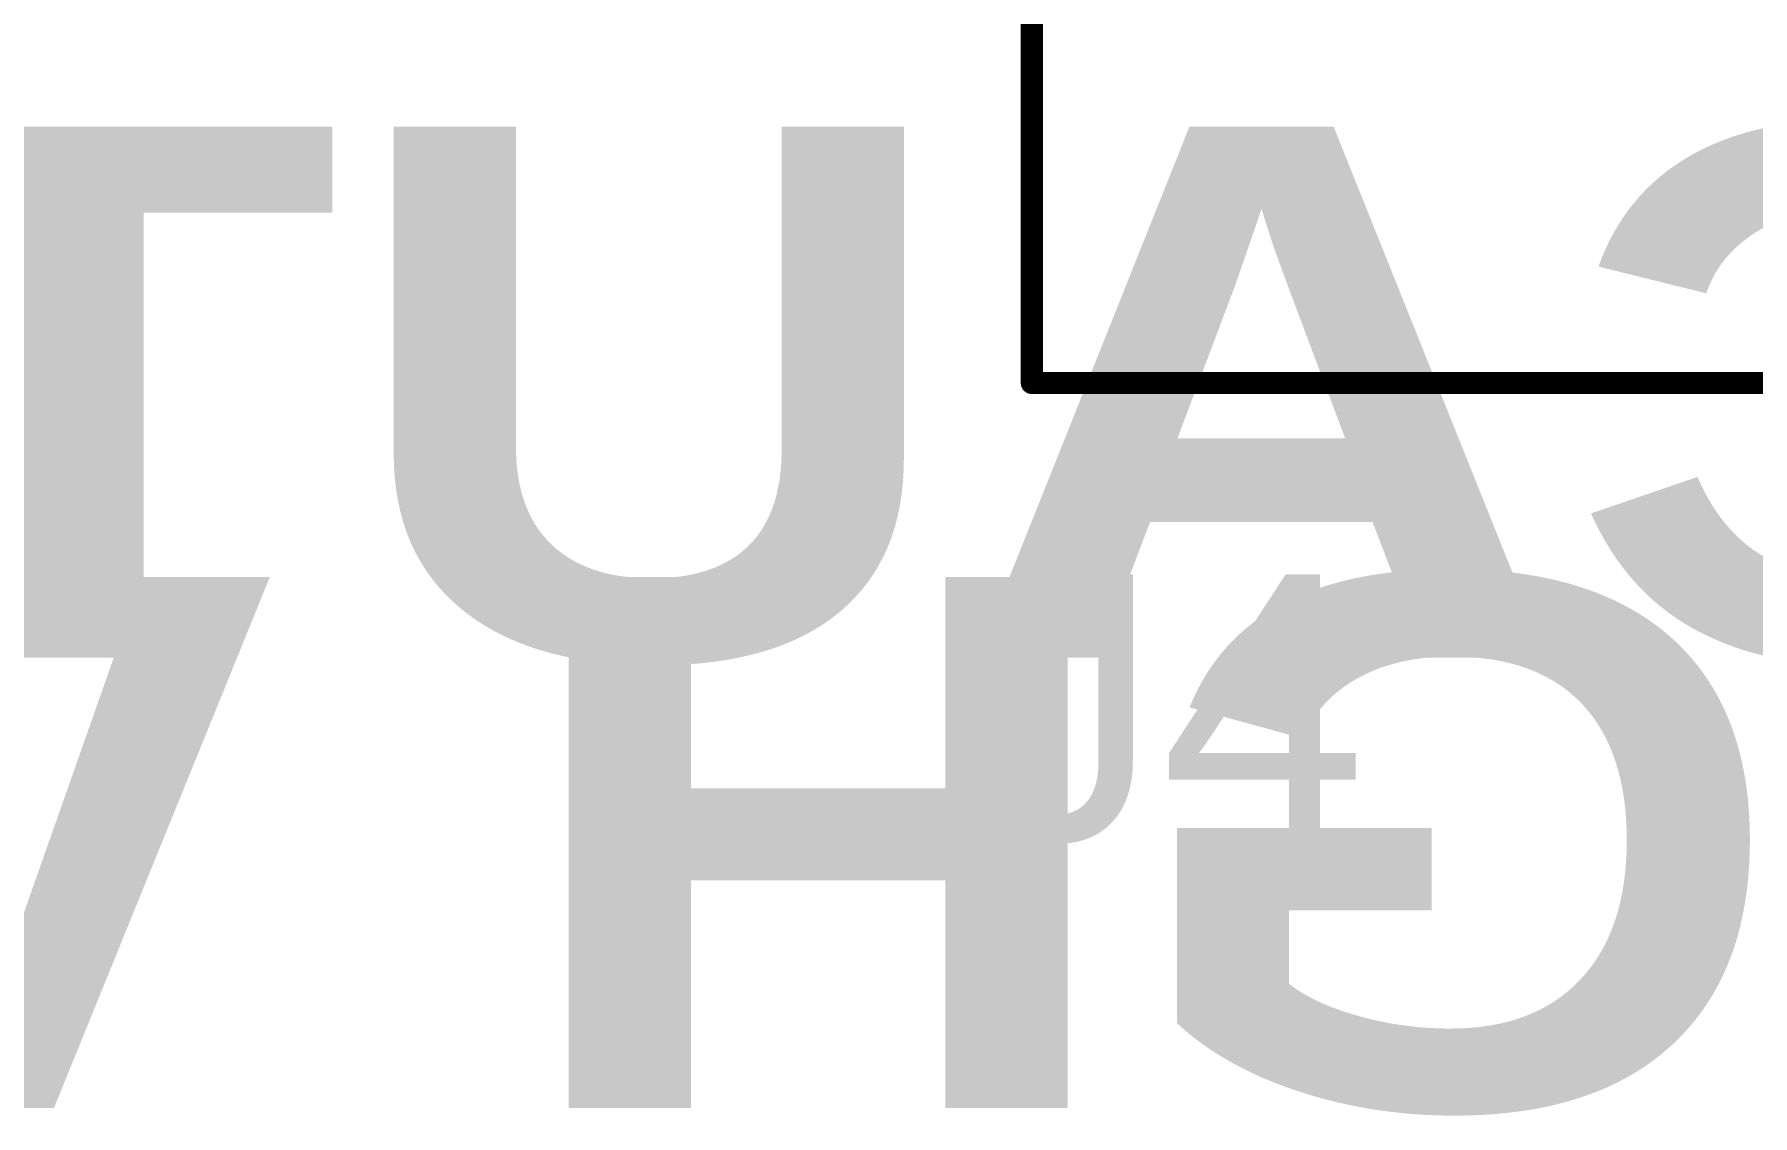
# Model space of a CAD drawing. Header units: inches. Extents: x -0.8 to 10.9, y -0.2 to 6.3.
# Drawn here: x 0.1024 to 0.4908, y 1.0127 to 1.257 of the extents above; entities that cross this region are included whole.
import ezdxf

# ---------------------------------------------------------------- set-up
doc = ezdxf.new("R2010")
doc.units = ezdxf.units.IN
doc.header["$MEASUREMENT"] = 0
doc.layers.add('Bottom Overlay', color=54, linetype='Continuous')
doc.layers.add('Top Overlay', color=2, linetype='Continuous')
doc.styles.add('Arial', font='', dxfattribs={"height": 0.2})
doc.styles.add('Arial Black', font='', dxfattribs={"height": 0.2})
doc.styles.get('Arial').set_extended_font_data('Arial')
doc.styles.get('Arial Black').set_extended_font_data('Arial Black')

# ---------------------------------------------------------------- blocks, each defined once
blk = doc.blocks.new('XSD366_094_6')
at = {"layer": 'Top Overlay'}
for points in [[(0.82677, -0.49213, 0.005, 0.005, 0), (0.82677, 0.49213, 0.005, 0.005, 0)], [(0.82677, -0.49213, 0.005, 0.005, 0), (0.33465, -0.49213, 0.005, 0.005, 0)]]:
    blk.add_lwpolyline(points, format="xyseb", dxfattribs=at)
blk.add_lwpolyline([(0.82552, -0.49213, 0.0025, 0.0025, 1), (0.82802, -0.49213, 0.0025, 0.0025, 1)], format="xyseb", close=True, dxfattribs=at)
blk.add_lwpolyline([(0.82552, -0.49213, 0.0025, 0.0025, 1), (0.82802, -0.49213, 0.0025, 0.0025, 1)], format="xyseb", close=True, dxfattribs=at)

msp = doc.modelspace()

# ---------------------------------------------------------------- block references
at = {"rotation": 270}
msp.add_blockref('XSD366_094_6', (0.82, 2.005), dxfattribs=at)

# ---------------------------------------------------------------- texts
at = {"layer": 'Bottom Overlay', "style": 'Arial Black', "text_generation_flag": 2}
for s, p in [('CAUTION', (0.58758, 1.11614)), ('HIGH VOLTAGE', (0.68991, 1.01441))]:
    msp.add_text(s, height=0.12, rotation=360, dxfattribs=at).set_placement(p)
at = {"layer": 'Top Overlay', "style": 'Arial'}
msp.add_text('J4', height=0.06, dxfattribs=at).set_placement((0.31502, 1.07501))

doc.saveas('drawing.dxf')
